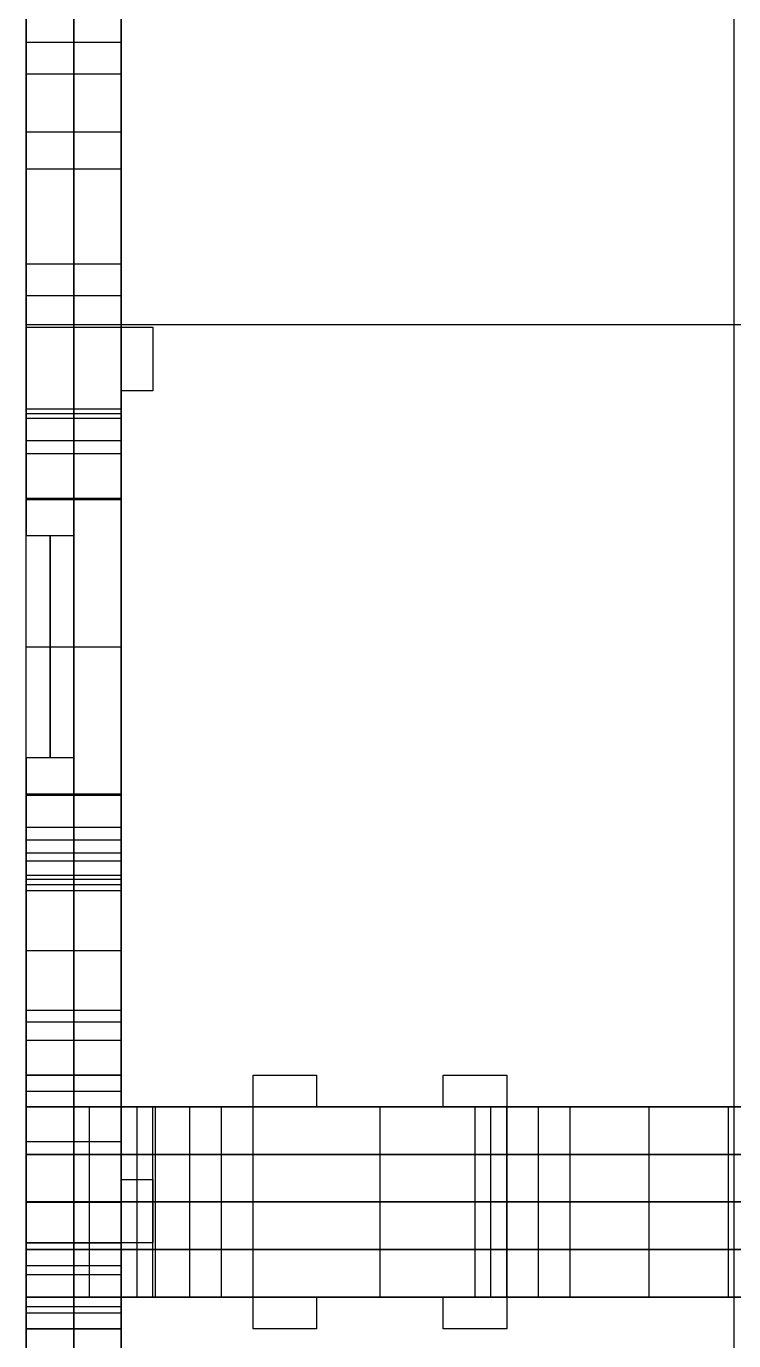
# Model space of a CAD drawing. Extents: x 3574 to 3842, y -44368 to -40231.
# Drawn here: x 3574.5 to 3708.5, y -44125.8 to -43877 of the extents above; entities that cross this region are included whole.
import ezdxf

# ---------------------------------------------------------------- set-up
doc = ezdxf.new("R2010")
doc.units = 0
doc.layers.add('ENDS', color=40, linetype='CONTINUOUS')

# ---------------------------------------------------------------- blocks, each defined once
blk = doc.blocks.new('SKYLARK200_END-XS-1')
at = {"layer": 'ENDS'}
for p, q in [((-134, 867.99, 264), (-134, 18.01, 264)), ((-134, 867.99, 282), (-134, 18.01, 282)), ((-250, 24, 141), (-250, 812, 141)), ((-268, 24, 141), (-268, 791.02, 141)), ((-268, 400.95), (-268, 540.15)), ((-259, 400.95), (-259, 540.15)), ((-250, 400.95), (-250, 540.15)), ((-268, 493.56, 282), (-268, 433.56, 282)), ((-268, 493.56, 264), (-268, 433.56, 264)), ((-268, 493.56, 273), (-268, 433.56, 273)), ((-268, 493.55, 258), (-268, 481.55, 258)), ((-259, 493.55, 258), (-259, 481.55, 258)), ((-250, 493.55, 258), (-250, 481.55, 258)), ((-268, 487.55, 258), (-250, 487.55, 258)), ((-268, 481.55, 258), (-250, 481.55, 258)), ((-268, 481.55, 258), (-268, 481.55, 264)), ((-268, 481.55, 264), (-250, 481.55, 264)), ((-268, 481.55, 264), (-268, 445.55, 264)), ((-268, 481.55, 261), (-250, 481.55, 261)), ((-259, 481.55, 258), (-259, 481.55, 264)), ((-259, 481.55, 264), (-259, 445.55, 264)), ((-250, 481.55, 258), (-250, 481.55, 264)), ((-250, 481.55, 264), (-250, 445.55, 264)), ((-268, 470.55), (-250, 470.55)), ((-268, 463.56, 282), (-268, 463.56, 264)), ((-268, 463.55, 264), (-250, 463.55, 264)), ((-268, 445.55, 264), (-250, 445.55, 264)), ((-268, 445.55, 264), (-268, 445.55, 258)), ((-268, 445.55, 258), (-250, 445.55, 258)), ((-268, 445.55, 258), (-268, 433.55, 258)), ((-268, 445.55, 261), (-250, 445.55, 261)), ((-259, 445.55, 264), (-259, 445.55, 258)), ((-259, 445.55, 258), (-259, 433.55, 258)), ((-250, 445.55, 264), (-250, 445.55, 258)), ((-250, 445.55, 258), (-250, 433.55, 258)), ((-268, 439.55, 258), (-250, 439.55, 258)), ((-106, 433.99, 264), (-268, 433.99, 264)), ((-106, 433.99, 282), (-268, 433.99, 282)), ((-268, 433.56, 282), (-268, 433.56, 264)), ((-268, 433.56, 282), (-244, 433.56, 282)), ((-268, 433.56, 264), (-244, 433.56, 264)), ((-268, 433.56, 273), (-244, 433.56, 273)), ((-268, 433.55, 258), (-250, 433.55, 258)), ((-268, 433.55, 258), (-268, 433.55, 282)), ((-268, 433.55, 282), (-250, 433.55, 282)), ((-268, 433.55, 282), (-268, 400.95, 282)), ((-268, 433.55, 270), (-250, 433.55, 270)), ((-259, 433.55, 258), (-259, 433.55, 282)), ((-259, 433.55, 282), (-259, 400.95, 282)), ((-256, 433.56, 282), (-256, 433.56, 264)), ((-250, 433.55, 258), (-250, 433.55, 282)), ((-250, 433.55, 282), (-250, 400.95, 282)), ((-244, 433.56, 282), (-244, 433.56, 264)), ((-244, 433.56, 282), (-244, 421.56, 282)), ((-244, 433.56, 264), (-244, 421.56, 264)), ((-244, 433.56, 273), (-244, 421.56, 273)), ((-244, 427.56, 282), (-244, 427.56, 264)), ((-244, 421.56, 282), (-250, 421.56, 282)), ((-250, 421.56, 282), (-250, 421.56, 264)), ((-244, 421.56, 264), (-250, 421.56, 264)), ((-250, 421.56, 282), (-250, 272.26, 282)), ((-250, 421.56, 264), (-250, 272.26, 264)), ((-244, 421.56, 273), (-250, 421.56, 273)), ((-250, 421.56, 273), (-250, 272.26, 273)), ((-250, 420.6, 282), (-250, 420.6)), ((-247, 421.56, 282), (-247, 421.56, 264)), ((-244, 421.56, 282), (-244, 421.56, 264)), ((-268, 418.1, 50), (-250, 418.1, 50)), ((-268, 418.1, 50), (-268, 401.2, 1.72)), ((-268, 401.2, 280.28), (-268, 418.1, 232)), ((-268, 418.1, 232), (-250, 418.1, 232)), ((-259, 418.1, 50), (-259, 401.2, 1.72)), ((-259, 401.2, 280.28), (-259, 418.1, 232)), ((-250, 418.1, 50), (-250, 401.2, 1.72)), ((-250, 401.2, 280.28), (-250, 418.1, 232)), ((-268, 417.25, 282), (-250, 417.25, 282)), ((-268, 416.34, 54.24), (-250, 416.34, 54.24)), ((-268, 416.34, 227.76), (-250, 416.34, 227.76)), ((-268, 412.1, 56), (-250, 412.1, 56)), ((-268, 412.1, 226), (-250, 412.1, 226)), ((-268, 412.1, 226), (-268, 394.1, 226)), ((-268, 394.1, 56), (-268, 412.1, 56)), ((-259, 334.1, 56), (-259, 412.1, 56)), ((-259, 412.1, 226), (-259, 334.1, 226)), ((-250, 334.1, 56), (-250, 412.1, 56)), ((-250, 412.1, 226), (-250, 334.1, 226)), ((-268, 409.65, 25.86), (-250, 409.65, 25.86)), ((-268, 409.65, 256.14), (-250, 409.65, 256.14)), ((-268, 405.6, 282), (-268, 405.6, 267.71)), ((-268, 405.6, 226), (-268, 405.6, 56)), ((-268, 405.6, 14.29), (-268, 405.6)), ((-268, 401.2, 1.72), (-250, 401.2, 1.72)), ((-268, 401.2, 280.28), (-250, 401.2, 280.28)), ((-268, 401.01, 0.87), (-250, 401.01, 0.87)), ((-268, 401.01, 281.13), (-250, 401.01, 281.13)), ((-268, 400.95), (-250, 400.95)), ((-268, 400.95, 282), (-250, 400.95, 282)), ((-259, 394.1, 226), (-268, 394.1, 226)), ((-259, 394.1, 56), (-268, 394.1, 56)), ((-259, 352.1, 226), (-259, 394.1, 226)), ((-259, 394.1, 56), (-259, 352.1, 56)), ((-259, 354.91, 215.5), (-259, 391.29, 215.5)), ((-259, 354.91, 66.5), (-259, 391.29, 66.5)), ((-268, 373.1, 205), (-259, 373.1, 205)), ((-268, 373.1, 77), (-259, 373.1, 77)), ((-259, 373.1, 56), (-250, 373.1, 56)), ((-259, 373.1, 226), (-259, 373.1, 205)), ((-259, 373.1, 226), (-250, 373.1, 226)), ((-259, 373.1, 56), (-259, 373.1, 77)), ((-268, 334.1, 56), (-268, 352.1, 56)), ((-268, 352.1, 226), (-259, 352.1, 226)), ((-268, 352.1, 226), (-268, 334.1, 226)), ((-268, 352.1, 56), (-259, 352.1, 56)), ((-268, 332.6), (-268, 345.25)), ((-268, 345.25), (-250, 345.25)), ((-268, 345.25, 282), (-250, 345.25, 282)), ((-268, 345.25, 282), (-268, 332.6, 282)), ((-268, 345.19, 0.87), (-250, 345.19, 0.87)), ((-268, 345.19, 281.13), (-250, 345.19, 281.13)), ((-268, 345, 1.72), (-250, 345, 1.72)), ((-268, 345, 1.72), (-268, 328.1, 50)), ((-268, 328.1, 232), (-268, 345, 280.28)), ((-268, 345, 280.28), (-250, 345, 280.28)), ((-259, 332.6), (-259, 345.25)), ((-259, 345.25, 282), (-259, 332.6, 282)), ((-259, 345, 1.72), (-259, 328.1, 50)), ((-259, 328.1, 232), (-259, 345, 280.28)), ((-250, 332.6), (-250, 345.25)), ((-250, 345.25, 282), (-250, 332.6, 282)), ((-250, 345, 1.72), (-250, 328.1, 50)), ((-250, 328.1, 232), (-250, 345, 280.28)), ((-268, 338.92), (-250, 338.92)), ((-268, 338.92, 282), (-250, 338.92, 282)), ((-268, 336.55, 25.86), (-250, 336.55, 25.86)), ((-268, 336.55, 256.14), (-250, 336.55, 256.14)), ((-268, 334.1, 56), (-250, 334.1, 56)), ((-268, 334.1, 226), (-250, 334.1, 226)), ((-268, 332.6), (-250, 332.6)), ((-268, 332.6, 282), (-250, 332.6, 282)), ((-268, 329.86, 54.24), (-250, 329.86, 54.24)), ((-268, 329.86, 227.76), (-250, 329.86, 227.76)), ((-268, 329.13, -1.1), (-250, 329.13, -1.1)), ((-268, 329.13, 283.1), (-250, 329.13, 283.1)), ((-268, 328.1, 50), (-250, 328.1, 50)), ((-268, 328.1, 232), (-250, 328.1, 232)), ((-268, 326.94, -4), (-250, 326.94, -4)), ((-268, 326.94, 286), (-250, 326.94, 286)), ((-268, 315.63, -12), (-250, 315.63, -12)), ((-268, 315.63, 294), (-250, 315.63, 294)), ((-268, 304.31, -4), (-250, 304.31, -4)), ((-268, 304.31, 286), (-250, 304.31, 286)), ((-268, 302.12, -1.1), (-250, 302.12, -1.1)), ((-268, 302.12, 283.1), (-250, 302.12, 283.1)), ((-268, 161.85), (-268, 298.65)), ((-268, 298.65), (-250, 298.65)), ((-268, 298.65, 282), (-250, 298.65, 282)), ((-268, 298.65, 282), (-268, 260.25, 282)), ((-259, 161.85), (-259, 298.65)), ((-259, 298.65, 282), (-259, 260.25, 282)), ((-250, 161.85), (-250, 298.65)), ((-250, 298.65, 282), (-250, 260.25, 282)), ((-268, 244, 193.25), (-268, 292, 193.25)), ((-268, 292, 181.25), (-268, 286, 181.25)), ((-268, 286, 155.25), (-268, 292, 155.25)), ((-268, 292, 155.25), (-268, 292, 143.25)), ((-259, 292, 193.25), (-268, 292, 193.25)), ((-268, 292, 193.25), (-268, 292, 187.25)), ((-268, 292, 187.25), (-268, 292, 181.25)), ((-259, 292, 181.25), (-268, 292, 181.25)), ((-259, 292, 155.25), (-268, 292, 155.25)), ((-259, 292, 143.25), (-268, 292, 143.25)), ((-268, 292, 143.25), (-268, 256, 143.25)), ((-268, 292, 187.25), (-250, 292, 187.25)), ((-268, 292, 149.25), (-250, 292, 149.25)), ((-250, 292, 193.25), (-259, 292, 193.25)), ((-250, 292, 181.25), (-259, 292, 181.25)), ((-250, 292, 155.25), (-259, 292, 155.25)), ((-250, 292, 143.25), (-259, 292, 143.25)), ((-259, 292, 193.25), (-259, 292, 181.25)), ((-259, 292, 181.25), (-259, 286, 181.25)), ((-259, 286, 155.25), (-259, 292, 155.25)), ((-259, 244, 193.25), (-259, 292, 193.25)), ((-259, 292, 155.25), (-259, 292, 143.25)), ((-259, 292, 143.25), (-259, 244, 143.25)), ((-250, 244, 193.25), (-250, 292, 193.25)), ((-250, 292, 193.25), (-250, 292, 181.25)), ((-250, 292, 181.25), (-250, 286, 181.25)), ((-250, 286, 155.25), (-250, 292, 155.25)), ((-250, 292, 155.25), (-250, 292, 143.25)), ((-250, 292, 143.25), (-250, 244, 143.25)), ((-225, 292, 282), (-213, 292, 282)), ((-225, 292, 264), (-213, 292, 264)), ((-225, 292, 282), (-225, 292, 264)), ((-225, 244, 282), (-225, 292, 282)), ((-225, 244, 264), (-225, 292, 264)), ((-225, 292, 273), (-213, 292, 273)), ((-225, 244, 273), (-225, 292, 273)), ((-219, 292, 282), (-219, 292, 264)), ((-213, 292, 282), (-213, 292, 264)), ((-213, 292, 282), (-213, 286, 282)), ((-213, 292, 264), (-213, 286, 264)), ((-213, 292, 273), (-213, 286, 273)), ((-189, 286, 282), (-189, 292, 282)), ((-189, 292, 282), (-189, 292, 264)), ((-189, 286, 264), (-189, 292, 264)), ((-189, 292, 282), (-177, 292, 282)), ((-189, 292, 264), (-177, 292, 264)), ((-189, 286, 273), (-189, 292, 273)), ((-189, 292, 273), (-177, 292, 273)), ((-183, 292, 282), (-183, 292, 264)), ((-177, 292, 282), (-177, 292, 264)), ((-177, 292, 282), (-177, 244, 282)), ((-177, 292, 264), (-177, 244, 264)), ((-177, 292, 273), (-177, 244, 273)), ((-268, 289, 181.25), (-250, 289, 181.25)), ((-268, 289, 155.25), (-250, 289, 155.25)), ((-213, 289, 282), (-213, 289, 264)), ((-189, 289, 282), (-189, 289, 264)), ((-268, 268.01, 193.25), (-268, 286.01, 193.25)), ((-244, 286.01, 193.25), (-268, 286.01, 193.25)), ((-268, 268.01, 143.25), (-268, 286.01, 143.25)), ((-268, 286.01, 193.25), (-268, 286.01, 143.25)), ((-268, 286.01, 143.25), (-244, 286.01, 143.25)), ((-268, 268.01, 168.25), (-268, 286.01, 168.25)), ((-268, 286, 181.25), (-268, 286, 155.25)), ((-259, 286, 181.25), (-268, 286, 181.25)), ((-259, 286, 155.25), (-268, 286, 155.25)), ((-268, 286, 168.25), (-250, 286, 168.25)), ((-250, 286, 181.25), (-259, 286, 181.25)), ((-250, 286, 155.25), (-259, 286, 155.25)), ((-259, 286, 181.25), (-259, 286, 155.25)), ((-256, 268.01, 193.25), (-256, 286.01, 193.25)), ((-256, 268.01, 143.25), (-256, 286.01, 143.25)), ((-250, 268.01, 264), (-250, 286.01, 264)), ((-236.99, 286.01, 264), (-250, 286.01, 264)), ((-250, 268.01, 205.25), (-250, 286.01, 205.25)), ((-250, 286.01, 264), (-250, 286.01, 205.25)), ((-250, 286.01, 205.25), (-244, 286.01, 205.25)), ((-250, 268.01, 131.25), (-250, 286.01, 131.25)), ((-244, 286.01, 131.25), (-250, 286.01, 131.25)), ((-250, 268.01, 18), (-250, 286.01, 18)), ((-250, 286.01, 131.25), (-250, 286.01, 18)), ((-250, 286.01, 18), (-236.99, 286.01, 18)), ((-250, 268.01, 234.62), (-250, 286.01, 234.62)), ((-250, 268.01, 100), (-250, 286.01, 100)), ((-250, 286, 282), (-250, 286, 264)), ((-250, 286, 181.25), (-250, 286, 155.25)), ((-247, 268.01, 205.25), (-247, 286.01, 205.25)), ((-247, 268.01, 131.25), (-247, 286.01, 131.25)), ((-244, 268.01, 205.25), (-244, 286.01, 205.25)), ((-244, 268.01, 193.25), (-244, 286.01, 193.25)), ((-244, 286.01, 205.25), (-244, 286.01, 193.25)), ((-244, 268.01, 143.25), (-244, 286.01, 143.25)), ((-244, 268.01, 131.25), (-244, 286.01, 131.25)), ((-244, 286.01, 143.25), (-244, 286.01, 131.25)), ((-244, 268.01, 199.25), (-244, 286.01, 199.25)), ((-244, 268.01, 137.25), (-244, 286.01, 137.25)), ((0, 286.01, 141), (-244, 286.01, 141)), ((-243.5, 268.01, 264), (-243.5, 286.01, 264)), ((-243.5, 268.01, 18), (-243.5, 286.01, 18)), ((-236.99, 268.01, 258), (-236.99, 286.01, 258)), ((-224.99, 286.01, 258), (-236.99, 286.01, 258)), ((-236.99, 268.01, 264), (-236.99, 286.01, 264)), ((-236.99, 286.01, 258), (-236.99, 286.01, 264)), ((-236.99, 268.01, 18), (-236.99, 286.01, 18)), ((-236.99, 268.01, 24), (-236.99, 286.01, 24)), ((-236.99, 286.01, 18), (-236.99, 286.01, 24)), ((-236.99, 286.01, 24), (-224.99, 286.01, 24)), ((-236.99, 268.01, 261), (-236.99, 286.01, 261)), ((-236.99, 268.01, 21), (-236.99, 286.01, 21)), ((-230.99, 268.01, 258), (-230.99, 286.01, 258)), ((-230.99, 268.01, 24), (-230.99, 286.01, 24)), ((-224.99, 268.01, 300), (-224.99, 286.01, 300)), ((-176.99, 286.01, 300), (-224.99, 286.01, 300)), ((-224.99, 268.01, 258), (-224.99, 286.01, 258)), ((-224.99, 286.01, 300), (-224.99, 286.01, 258)), ((-224.99, 268.01, 24), (-224.99, 286.01, 24)), ((-224.99, 268.01, -18), (-224.99, 286.01, -18)), ((-224.99, 286.01, 24), (-224.99, 286.01, -18)), ((-224.99, 286.01, -18), (-176.99, 286.01, -18)), ((-224.99, 268.01, 279), (-224.99, 286.01, 279)), ((-224.99, 268.01, 18), (-224.99, 286.01, 18)), ((-213, 286, 282), (-213, 286, 264)), ((-213, 286, 282), (-189, 286, 282)), ((-213, 286, 264), (-189, 286, 264)), ((-213, 286, 273), (-189, 286, 273)), ((-201, 286, 282), (-201, 286, 264)), ((-200.99, 268.01, 300), (-200.99, 286.01, 300)), ((-200.99, 268.01, -18), (-200.99, 286.01, -18)), ((-189, 286, 282), (-189, 286, 264)), ((-182.99, 268.01, 128), (-182.99, 286.01, 128)), ((-176.99, 286.01, 128), (-182.99, 286.01, 128)), ((-182.99, 268.01, 140), (-182.99, 286.01, 140)), ((-182.99, 286.01, 128), (-182.99, 286.01, 140)), ((-182.99, 286.01, 140), (-116.99, 286.01, 140)), ((-182.99, 268.01, 134), (-182.99, 286.01, 134)), ((-179.99, 268.01, 128), (-179.99, 286.01, 128)), ((-177, 286, 282), (-177, 286, 264)), ((-176.99, 268.01, 128), (-176.99, 286.01, 128)), ((-176.99, 268.01, 258), (-176.99, 286.01, 258)), ((-164.99, 286.01, 258), (-176.99, 286.01, 258)), ((-176.99, 268.01, 300), (-176.99, 286.01, 300)), ((-176.99, 286.01, 258), (-176.99, 286.01, 300)), ((-176.99, 268.01, -18), (-176.99, 286.01, -18)), ((-176.99, 286.01, -18), (-176.99, 286.01, 128)), ((-176.99, 268.01, 140), (-176.99, 286.01, 140)), ((-176.99, 268.01, 279), (-176.99, 286.01, 279)), ((-176.99, 268.01, 55), (-176.99, 286.01, 55)), ((-170.99, 268.01, 258), (-170.99, 286.01, 258)), ((-164.99, 268.01, 264), (-164.99, 286.01, 264)), ((-134.99, 286.01, 264), (-164.99, 286.01, 264)), ((-164.99, 268.01, 258), (-164.99, 286.01, 258)), ((-164.99, 286.01, 264), (-164.99, 286.01, 258)), ((-164.99, 268.01, 261), (-164.99, 286.01, 261)), ((-149.99, 268.01, 264), (-149.99, 286.01, 264)), ((-134.99, 268.01, 258), (-134.99, 286.01, 258)), ((-122.99, 286.01, 258), (-134.99, 286.01, 258)), ((-134.99, 268.01, 264), (-134.99, 286.01, 264)), ((-134.99, 286.01, 258), (-134.99, 286.01, 264)), ((-134.99, 268.01, 261), (-134.99, 286.01, 261)), ((-268, 279.45, 282), (-250, 279.45, 282)), ((-244, 277.01, 193.25), (-268, 277.01, 193.25)), ((-268, 277.01, 193.25), (-268, 277.01, 143.25)), ((-268, 277.01, 143.25), (-244, 277.01, 143.25)), ((-236.99, 277.01, 264), (-250, 277.01, 264)), ((-250, 277.01, 264), (-250, 277.01, 205.25)), ((-250, 277.01, 205.25), (-244, 277.01, 205.25)), ((-244, 277.01, 131.25), (-250, 277.01, 131.25)), ((-250, 277.01, 131.25), (-250, 277.01, 18)), ((-250, 277.01, 18), (-236.99, 277.01, 18)), ((-244, 277.01, 205.25), (-244, 277.01, 193.25)), ((-244, 277.01, 143.25), (-244, 277.01, 131.25)), ((-224.99, 277.01, 258), (-236.99, 277.01, 258)), ((-236.99, 277.01, 258), (-236.99, 277.01, 264)), ((-236.99, 277.01, 18), (-236.99, 277.01, 24)), ((-236.99, 277.01, 24), (-224.99, 277.01, 24)), ((-176.99, 277.01, 300), (-224.99, 277.01, 300)), ((-224.99, 277.01, 300), (-224.99, 277.01, 258)), ((-224.99, 277.01, 24), (-224.99, 277.01, -18)), ((-224.99, 277.01, -18), (-176.99, 277.01, -18)), ((-176.99, 277.01, 128), (-182.99, 277.01, 128)), ((-182.99, 277.01, 128), (-182.99, 277.01, 140)), ((-182.99, 277.01, 140), (-116.99, 277.01, 140)), ((-164.99, 277.01, 258), (-176.99, 277.01, 258)), ((-176.99, 277.01, 258), (-176.99, 277.01, 300)), ((-176.99, 277.01, -18), (-176.99, 277.01, 128)), ((-134.99, 277.01, 264), (-164.99, 277.01, 264)), ((-164.99, 277.01, 264), (-164.99, 277.01, 258)), ((-122.99, 277.01, 258), (-134.99, 277.01, 258)), ((-134.99, 277.01, 258), (-134.99, 277.01, 264)), ((-250, 272.26, 282), (-250, 272.26, 264)), ((-250, 272.26, 282), (-244, 272.26, 282)), ((-250, 272.26, 264), (-244, 272.26, 264)), ((-250, 272.26, 273), (-244, 272.26, 273)), ((-247, 272.26, 282), (-247, 272.26, 264)), ((-244, 272.26, 282), (-244, 272.26, 264)), ((-244, 272.26, 282), (-244, 260.26, 282)), ((-244, 272.26, 264), (-244, 260.26, 264)), ((-244, 272.26, 273), (-244, 260.26, 273)), ((-244, 268.01, 193.25), (-268, 268.01, 193.25)), ((-268, 268.01, 193.25), (-268, 268.01, 143.25)), ((-268, 268.01, 143.25), (-244, 268.01, 143.25)), ((-268, 250.01, 193.25), (-268, 268.01, 193.25)), ((-244, 268.01, 193.25), (-268, 268.01, 193.25)), ((-268, 250.01, 143.25), (-268, 268.01, 143.25)), ((-268, 268.01, 193.25), (-268, 268.01, 143.25)), ((-268, 268.01, 143.25), (-244, 268.01, 143.25)), ((-268, 250.01, 168.25), (-268, 268.01, 168.25)), ((-268, 268, 193.25), (-250, 268, 193.25)), ((-256, 250.01, 193.25), (-256, 268.01, 193.25)), ((-256, 250.01, 143.25), (-256, 268.01, 143.25)), ((-236.99, 268.01, 264), (-250, 268.01, 264)), ((-250, 268.01, 264), (-250, 268.01, 205.25)), ((-250, 268.01, 205.25), (-244, 268.01, 205.25)), ((-244, 268.01, 131.25), (-250, 268.01, 131.25)), ((-250, 268.01, 131.25), (-250, 268.01, 18)), ((-250, 268.01, 18), (-236.99, 268.01, 18)), ((-250, 250.01, 264), (-250, 268.01, 264)), ((-236.99, 268.01, 264), (-250, 268.01, 264)), ((-250, 250.01, 205.25), (-250, 268.01, 205.25)), ((-250, 268.01, 264), (-250, 268.01, 205.25)), ((-250, 268.01, 205.25), (-244, 268.01, 205.25)), ((-250, 250.01, 131.25), (-250, 268.01, 131.25)), ((-244, 268.01, 131.25), (-250, 268.01, 131.25)), ((-250, 250.01, 18), (-250, 268.01, 18)), ((-250, 268.01, 131.25), (-250, 268.01, 18)), ((-250, 268.01, 18), (-236.99, 268.01, 18)), ((-250, 250.01, 234.62), (-250, 268.01, 234.62)), ((-250, 250.01, 74.62), (-250, 268.01, 74.62)), ((-247, 250.01, 205.25), (-247, 268.01, 205.25)), ((-247, 250.01, 131.25), (-247, 268.01, 131.25)), ((-244, 268.01, 205.25), (-244, 268.01, 193.25)), ((-244, 268.01, 143.25), (-244, 268.01, 131.25)), ((0, 268.01, 141), (-244, 268.01, 141)), ((-244, 250.01, 205.25), (-244, 268.01, 205.25)), ((-244, 250.01, 193.25), (-244, 268.01, 193.25)), ((-244, 268.01, 205.25), (-244, 268.01, 193.25)), ((-244, 250.01, 143.25), (-244, 268.01, 143.25)), ((-244, 250.01, 131.25), (-244, 268.01, 131.25)), ((-244, 268.01, 143.25), (-244, 268.01, 131.25)), ((-244, 250.01, 199.25), (-244, 268.01, 199.25)), ((-244, 250.01, 137.25), (-244, 268.01, 137.25)), ((-244, 268.01, 141), (-18, 268.01, 141)), ((-244, 266.26, 282), (-244, 266.26, 264)), ((-243.5, 250.01, 264), (-243.5, 268.01, 264)), ((-243.5, 250.01, 18), (-243.5, 268.01, 18)), ((-224.99, 268.01, 258), (-236.99, 268.01, 258)), ((-236.99, 268.01, 258), (-236.99, 268.01, 264)), ((-236.99, 268.01, 18), (-236.99, 268.01, 24)), ((-236.99, 268.01, 24), (-224.99, 268.01, 24)), ((-236.99, 250.01, 258), (-236.99, 268.01, 258)), ((-224.99, 268.01, 258), (-236.99, 268.01, 258)), ((-236.99, 250.01, 264), (-236.99, 268.01, 264)), ((-236.99, 268.01, 258), (-236.99, 268.01, 264)), ((-236.99, 250.01, 18), (-236.99, 268.01, 18)), ((-236.99, 250.01, 24), (-236.99, 268.01, 24)), ((-236.99, 268.01, 18), (-236.99, 268.01, 24)), ((-236.99, 268.01, 24), (-224.99, 268.01, 24)), ((-236.99, 250.01, 261), (-236.99, 268.01, 261)), ((-236.99, 250.01, 21), (-236.99, 268.01, 21)), ((-230.99, 250.01, 258), (-230.99, 268.01, 258)), ((-230.99, 250.01, 24), (-230.99, 268.01, 24)), ((-176.99, 268.01, 300), (-224.99, 268.01, 300)), ((-224.99, 268.01, 300), (-224.99, 268.01, 258)), ((-224.99, 268.01, 24), (-224.99, 268.01, -18)), ((-224.99, 268.01, -18), (-176.99, 268.01, -18)), ((-224.99, 250.01, 300), (-224.99, 268.01, 300)), ((-176.99, 268.01, 300), (-224.99, 268.01, 300)), ((-224.99, 250.01, 258), (-224.99, 268.01, 258)), ((-224.99, 268.01, 300), (-224.99, 268.01, 258)), ((-224.99, 250.01, 24), (-224.99, 268.01, 24)), ((-224.99, 250.01, -18), (-224.99, 268.01, -18)), ((-224.99, 268.01, 24), (-224.99, 268.01, -18)), ((-224.99, 268.01, -18), (-176.99, 268.01, -18)), ((-224.99, 250.01, 264), (-224.99, 268.01, 264)), ((-224.99, 250.01, 18), (-224.99, 268.01, 18)), ((-200.99, 250.01, 300), (-200.99, 268.01, 300)), ((-200.99, 250.01, -18), (-200.99, 268.01, -18)), ((-176.99, 268.01, 128), (-182.99, 268.01, 128)), ((-182.99, 268.01, 128), (-182.99, 268.01, 140)), ((-182.99, 268.01, 140), (-116.99, 268.01, 140)), ((-182.99, 250.01, 128), (-182.99, 268.01, 128)), ((-176.99, 268.01, 128), (-182.99, 268.01, 128)), ((-182.99, 250.01, 140), (-182.99, 268.01, 140)), ((-182.99, 268.01, 128), (-182.99, 268.01, 140)), ((-182.99, 268.01, 140), (-116.99, 268.01, 140)), ((-182.99, 250.01, 134), (-182.99, 268.01, 134)), ((-179.99, 250.01, 128), (-179.99, 268.01, 128)), ((-164.99, 268.01, 258), (-176.99, 268.01, 258)), ((-176.99, 268.01, 258), (-176.99, 268.01, 300)), ((-176.99, 268.01, -18), (-176.99, 268.01, 128)), ((-176.99, 250.01, 258), (-176.99, 268.01, 258)), ((-164.99, 268.01, 258), (-176.99, 268.01, 258)), ((-176.99, 250.01, 300), (-176.99, 268.01, 300)), ((-176.99, 268.01, 258), (-176.99, 268.01, 300)), ((-176.99, 250.01, -18), (-176.99, 268.01, -18)), ((-176.99, 250.01, 128), (-176.99, 268.01, 128)), ((-176.99, 268.01, -18), (-176.99, 268.01, 128)), ((-176.99, 250.01, 279), (-176.99, 268.01, 279)), ((-176.99, 250.01, 55), (-176.99, 268.01, 55)), ((-176.99, 250.01, 140), (-176.99, 268.01, 140)), ((-170.99, 250.01, 258), (-170.99, 268.01, 258)), ((-134.99, 268.01, 264), (-164.99, 268.01, 264)), ((-164.99, 268.01, 264), (-164.99, 268.01, 258)), ((-164.99, 250.01, 264), (-164.99, 268.01, 264)), ((-134.99, 268.01, 264), (-164.99, 268.01, 264)), ((-164.99, 250.01, 258), (-164.99, 268.01, 258)), ((-164.99, 268.01, 264), (-164.99, 268.01, 258)), ((-164.99, 250.01, 261), (-164.99, 268.01, 261)), ((-149.99, 250.01, 264), (-149.99, 268.01, 264)), ((-122.99, 268.01, 258), (-134.99, 268.01, 258)), ((-134.99, 268.01, 258), (-134.99, 268.01, 264)), ((-134.99, 250.01, 258), (-134.99, 268.01, 258)), ((-122.99, 268.01, 258), (-134.99, 268.01, 258)), ((-134.99, 250.01, 264), (-134.99, 268.01, 264)), ((-134.99, 268.01, 258), (-134.99, 268.01, 264)), ((-134.99, 250.01, 261), (-134.99, 268.01, 261)), ((-244, 260.26, 282), (-268, 260.26, 282)), ((-268, 260.26, 282), (-268, 260.26, 264)), ((-244, 260.26, 264), (-268, 260.26, 264)), ((-268, 260.26, 282), (-268, 200.26, 282)), ((-268, 260.26, 264), (-268, 200.26, 264)), ((-244, 260.26, 273), (-268, 260.26, 273)), ((-268, 260.26, 273), (-268, 200.26, 273)), ((-268, 260.25, 282), (-250, 260.25, 282)), ((-268, 260.25, 282), (-268, 260.25, 258)), ((-268, 260.25, 258), (-250, 260.25, 258)), ((-268, 260.25, 258), (-268, 248.25, 258)), ((-268, 260.25, 270), (-250, 260.25, 270)), ((-244, 259.01, 193.25), (-268, 259.01, 193.25)), ((-268, 259.01, 193.25), (-268, 259.01, 143.25)), ((-268, 259.01, 143.25), (-244, 259.01, 143.25)), ((-259, 260.25, 282), (-259, 260.25, 258)), ((-259, 260.25, 258), (-259, 248.25, 258)), ((-256, 260.26, 282), (-256, 260.26, 264)), ((-250, 260.25, 282), (-250, 260.25, 258)), ((-250, 260.25, 258), (-250, 248.25, 258)), ((-236.99, 259.01, 264), (-250, 259.01, 264)), ((-250, 259.01, 264), (-250, 259.01, 205.25)), ((-250, 259.01, 205.25), (-244, 259.01, 205.25)), ((-244, 259.01, 131.25), (-250, 259.01, 131.25)), ((-250, 259.01, 131.25), (-250, 259.01, 18)), ((-250, 259.01, 18), (-236.99, 259.01, 18)), ((-244, 260.26, 282), (-244, 260.26, 264)), ((-244, 259.01, 205.25), (-244, 259.01, 193.25)), ((-244, 259.01, 143.25), (-244, 259.01, 131.25)), ((-224.99, 259.01, 258), (-236.99, 259.01, 258)), ((-236.99, 259.01, 258), (-236.99, 259.01, 264)), ((-236.99, 259.01, 18), (-236.99, 259.01, 24)), ((-236.99, 259.01, 24), (-224.99, 259.01, 24)), ((-176.99, 259.01, 300), (-224.99, 259.01, 300)), ((-224.99, 259.01, 300), (-224.99, 259.01, 258)), ((-224.99, 259.01, 24), (-224.99, 259.01, -18)), ((-224.99, 259.01, -18), (-176.99, 259.01, -18)), ((-176.99, 259.01, 128), (-182.99, 259.01, 128)), ((-182.99, 259.01, 128), (-182.99, 259.01, 140)), ((-182.99, 259.01, 140), (-116.99, 259.01, 140)), ((-164.99, 259.01, 258), (-176.99, 259.01, 258)), ((-176.99, 259.01, 258), (-176.99, 259.01, 300)), ((-176.99, 259.01, -18), (-176.99, 259.01, 128)), ((-134.99, 259.01, 264), (-164.99, 259.01, 264)), ((-164.99, 259.01, 264), (-164.99, 259.01, 258)), ((-122.99, 259.01, 258), (-134.99, 259.01, 258)), ((-134.99, 259.01, 258), (-134.99, 259.01, 264)), ((-268, 256, 143.25), (-268, 244, 143.25)), ((-268, 256, 143.25), (-250, 256, 143.25)), ((-268, 254.25, 258), (-250, 254.25, 258)), ((-244, 250.01, 193.25), (-268, 250.01, 193.25)), ((-268, 250.01, 193.25), (-268, 250.01, 143.25)), ((-268, 250.01, 143.25), (-244, 250.01, 143.25)), ((-268, 250, 155.25), (-268, 250, 181.25)), ((-268, 250, 181.25), (-268, 244, 181.25)), ((-268, 244, 155.25), (-268, 250, 155.25)), ((-259, 250, 181.25), (-268, 250, 181.25)), ((-268, 250, 155.25), (-259, 250, 155.25)), ((-268, 250, 168.25), (-250, 250, 168.25)), ((-250, 250, 181.25), (-259, 250, 181.25)), ((-259, 250, 155.25), (-250, 250, 155.25)), ((-259, 250, 155.25), (-259, 250, 181.25)), ((-259, 250, 181.25), (-259, 244, 181.25)), ((-259, 244, 155.25), (-259, 250, 155.25)), ((-236.99, 250.01, 264), (-250, 250.01, 264)), ((-250, 250.01, 264), (-250, 250.01, 205.25)), ((-250, 250.01, 205.25), (-244, 250.01, 205.25)), ((-244, 250.01, 131.25), (-250, 250.01, 131.25)), ((-250, 250.01, 131.25), (-250, 250.01, 18)), ((-250, 250.01, 18), (-236.99, 250.01, 18)), ((-250, 250, 155.25), (-250, 250, 181.25)), ((-250, 250, 181.25), (-250, 244, 181.25)), ((-250, 244, 155.25), (-250, 250, 155.25)), ((-244, 250.01, 205.25), (-244, 250.01, 193.25)), ((-244, 250.01, 143.25), (-244, 250.01, 131.25)), ((-244, 250.01, 141), (-18, 250.01, 141)), ((-224.99, 250.01, 258), (-236.99, 250.01, 258)), ((-236.99, 250.01, 258), (-236.99, 250.01, 264)), ((-236.99, 250.01, 18), (-236.99, 250.01, 24)), ((-236.99, 250.01, 24), (-224.99, 250.01, 24)), ((-225, 250, 282), (-225, 250, 264)), ((-176.99, 250.01, 300), (-224.99, 250.01, 300)), ((-224.99, 250.01, 300), (-224.99, 250.01, 258)), ((-224.99, 250.01, 24), (-224.99, 250.01, -18)), ((-224.99, 250.01, -18), (-176.99, 250.01, -18)), ((-189, 250, 282), (-213, 250, 282)), ((-213, 250, 282), (-213, 250, 264)), ((-189, 250, 264), (-213, 250, 264)), ((-213, 250, 282), (-213, 244, 282)), ((-213, 250, 264), (-213, 244, 264)), ((-189, 250, 273), (-213, 250, 273)), ((-213, 250, 273), (-213, 244, 273)), ((-201, 250, 282), (-201, 250, 264)), ((-189, 244, 282), (-189, 250, 282)), ((-189, 250, 282), (-189, 250, 264)), ((-189, 244, 264), (-189, 250, 264)), ((-189, 244, 273), (-189, 250, 273)), ((-176.99, 250.01, 128), (-182.99, 250.01, 128)), ((-182.99, 250.01, 128), (-182.99, 250.01, 140)), ((-182.99, 250.01, 140), (-116.99, 250.01, 140)), ((-164.99, 250.01, 258), (-176.99, 250.01, 258)), ((-176.99, 250.01, 258), (-176.99, 250.01, 300)), ((-176.99, 250.01, -18), (-176.99, 250.01, 128)), ((-134.99, 250.01, 264), (-164.99, 250.01, 264)), ((-164.99, 250.01, 264), (-164.99, 250.01, 258)), ((-122.99, 250.01, 258), (-134.99, 250.01, 258)), ((-134.99, 250.01, 258), (-134.99, 250.01, 264)), ((-268, 248.25, 258), (-250, 248.25, 258)), ((-268, 248.25, 258), (-268, 248.25, 264)), ((-268, 248.25, 264), (-250, 248.25, 264)), ((-268, 248.25, 264), (-268, 212.25, 264)), ((-268, 248.25, 261), (-250, 248.25, 261)), ((-268, 247, 181.25), (-250, 247, 181.25)), ((-268, 247, 155.25), (-250, 247, 155.25)), ((-259, 248.25, 258), (-259, 248.25, 264)), ((-259, 248.25, 264), (-259, 212.25, 264)), ((-250, 248.25, 258), (-250, 248.25, 264)), ((-250, 248.25, 264), (-250, 212.25, 264)), ((-213, 247, 282), (-213, 247, 264)), ((-189, 247, 282), (-189, 247, 264)), ((-268, 244, 181.25), (-268, 244, 193.25)), ((-268, 244, 143.25), (-268, 244, 155.25)), ((-259, 244, 181.25), (-268, 244, 181.25)), ((-259, 244, 193.25), (-268, 244, 193.25)), ((-259, 244, 143.25), (-268, 244, 143.25)), ((-259, 244, 155.25), (-268, 244, 155.25)), ((-268, 244, 187.25), (-250, 244, 187.25)), ((-268, 244, 149.25), (-250, 244, 149.25)), ((-250, 244, 181.25), (-259, 244, 181.25)), ((-250, 244, 193.25), (-259, 244, 193.25)), ((-250, 244, 143.25), (-259, 244, 143.25)), ((-250, 244, 155.25), (-259, 244, 155.25)), ((-259, 244, 181.25), (-259, 244, 193.25)), ((-259, 244, 143.25), (-259, 244, 155.25)), ((-250, 244, 181.25), (-250, 244, 193.25)), ((-250, 244, 143.25), (-250, 244, 155.25)), ((-213, 244, 282), (-225, 244, 282)), ((-225, 244, 282), (-225, 244, 264)), ((-213, 244, 264), (-225, 244, 264)), ((-213, 244, 273), (-225, 244, 273)), ((-219, 244, 282), (-219, 244, 264)), ((-213, 244, 282), (-213, 244, 264)), ((-177, 244, 282), (-189, 244, 282)), ((-189, 244, 282), (-189, 244, 264)), ((-177, 244, 264), (-189, 244, 264)), ((-177, 244, 273), (-189, 244, 273)), ((-183, 244, 282), (-183, 244, 264)), ((-177, 244, 282), (-177, 244, 264))]:
    blk.add_line(p, q, dxfattribs=at)
at = {"layer": 'ENDS', "extrusion": (-1, 0, 0)}
for centre, radius, start, end in [((-412.1, 50, 268), 6, 90, 180), ((-412.1, 232, 268), 6, 180, 270), ((-412.1, 50, 259), 6, 90, 180), ((-412.1, 232, 259), 6, 180, 270), ((-412.1, 50, 250), 6, 90, 180), ((-412.1, 232, 250), 6, 180, 270), ((-373.1, 56, 268), 21, 360, 180), ((-373.1, 226, 259), 21, 180, 0), ((-373.1, 56, 259), 21, 0, 180), ((-334.1, 50, 268), 6, 360, 90), ((-334.1, 232, 268), 6, 270, 360), ((-334.1, 50, 259), 6, 360, 90), ((-334.1, 232, 259), 6, 270, 360), ((-334.1, 50, 250), 6, 360, 90), ((-334.1, 232, 250), 6, 270, 360), ((-332.6, -6, 268), 6, 19.4712, 90), ((-332.6, 288, 268), 6, 270, 340.5288), ((-332.6, -6, 259), 6, 19.4712, 90), ((-332.6, 288, 259), 6, 270, 340.5288), ((-332.6, -6, 250), 6, 19.4712, 90), ((-332.6, 288, 250), 6, 270, 340.5288), ((-298.65, -6, 268), 6, 90, 160.5288), ((-298.65, 288, 268), 6, 199.4712, 270), ((-298.65, -6, 259), 6, 90, 160.5288), ((-298.65, 288, 259), 6, 199.4712, 270), ((-298.65, -6, 250), 6, 90, 160.5288), ((-298.65, 288, 250), 6, 199.4712, 270)]:
    blk.add_arc(centre, radius, start, end, dxfattribs=at)
at = {"layer": 'ENDS', "extrusion": (1, 0, 0)}
for centre, radius, start, end in [((406.95, 0, -268), 6, 163.3771, 180), ((406.95, 282, -268), 6, 180, 196.6229), ((406.95, 0, -259), 6, 163.3771, 180), ((406.95, 282, -259), 6, 180, 196.6229), ((406.95, 0, -250), 6, 163.3771, 180), ((406.95, 282, -250), 6, 180, 196.6229), ((373.1, 226, -268), 21, 180, 0), ((373.1, 226, -263.5), 21, 180, 0), ((373.1, 56, -263.5), 21, 0, 180), ((339.25, 0, -268), 6, 360, 16.6229), ((339.25, 282, -268), 6, 343.3771, 0), ((339.25, 0, -259), 6, 360, 16.6229), ((339.25, 282, -259), 6, 343.3771, 0), ((339.25, 0, -250), 6, 360, 16.6229), ((339.25, 282, -250), 6, 343.3771, 0), ((315.63, 0, -268), 12, 199.4712, 340.5288), ((315.63, 282, -268), 12, 19.4712, 160.5288), ((315.63, 0, -259), 12, 199.4712, 340.5288), ((315.63, 282, -259), 12, 19.4712, 160.5288), ((315.63, 0, -250), 12, 199.4712, 340.5288), ((315.63, 282, -250), 12, 19.4712, 160.5288)]:
    blk.add_arc(centre, radius, start, end, dxfattribs=at)

msp = doc.modelspace()

# ---------------------------------------------------------------- block references
at = {"layer": 'ENDS'}
msp.add_blockref('SKYLARK200_END-XS-1', (3842.49, -44367.53, 18), dxfattribs=at)

doc.saveas('drawing.dxf')
